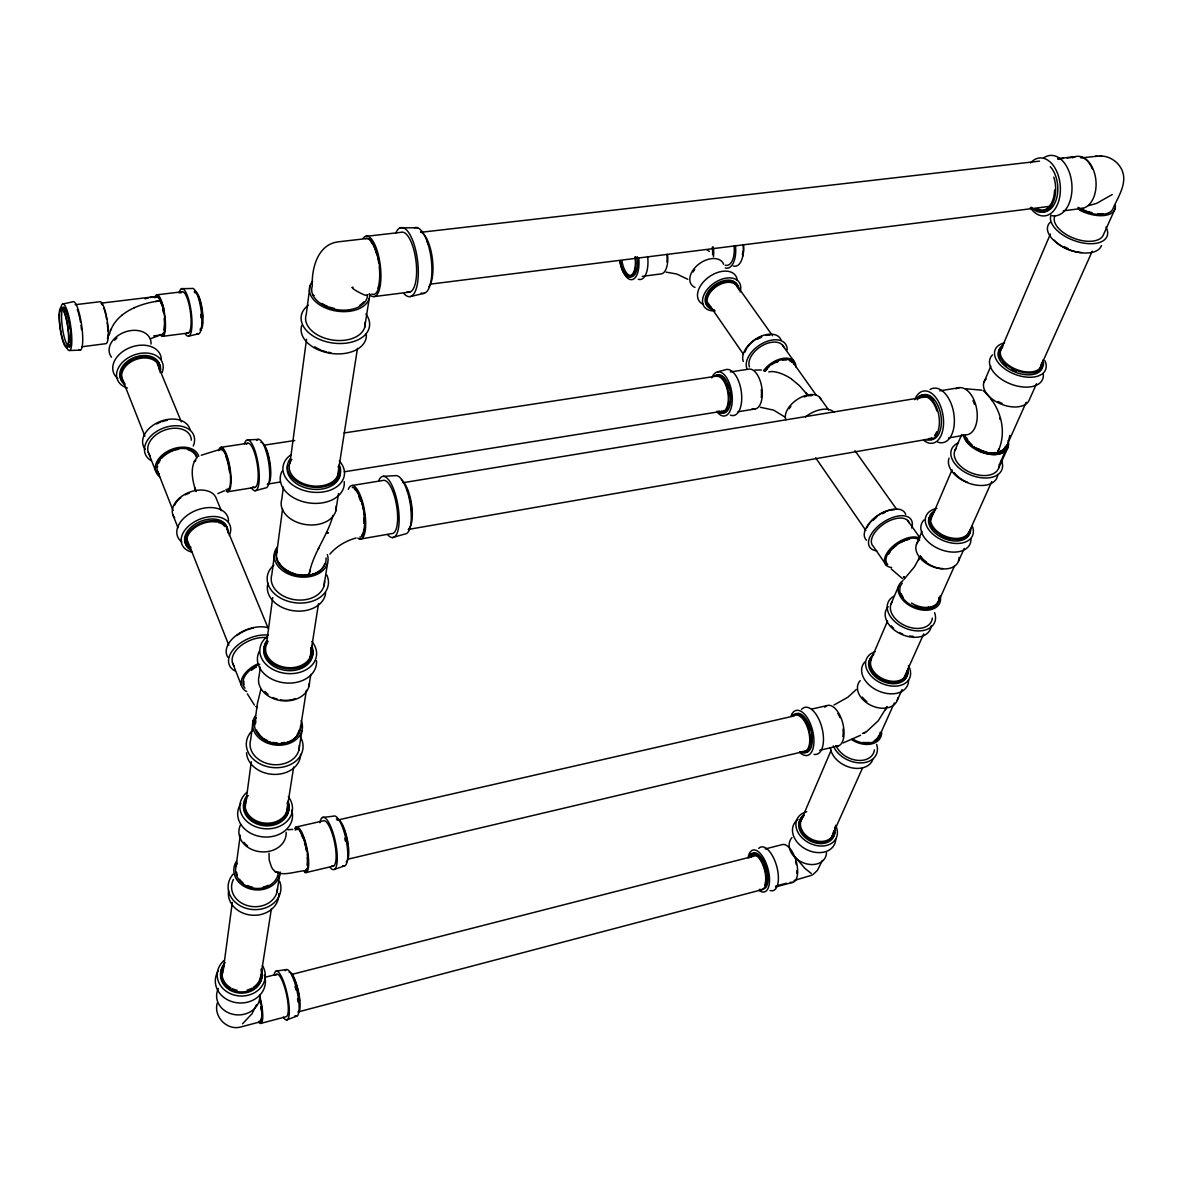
<?xml version="1.0" encoding="UTF-8"?>
<svg xmlns="http://www.w3.org/2000/svg" width="1183" height="1183" viewBox="0 0 1183 1183"><rect width="100%" height="100%" fill="white"/><g stroke="black" fill="none" stroke-linecap="round" stroke-linejoin="round"><path stroke-width="1.5" d="M197.088 457.496C189.191 466.413 192.518 481.363 196.053 491.64L194.589 487.573M242.515 1023.813L252.038 1013.713L256.43 1004.781M983.31 390.701C1000.434 405.547 1008.3 432.135 997.165 453.015A22.048 14.078 18.7 0 1 986.504 453.163M109.25 335.07C114.367 312.401 140.215 303.173 160.77 300.689A19.446 5.575 79.5 0 1 163.875 308.763M217.302 1002.947C213.206 1016.803 227.387 1031.162 241.199 1026.859L260.349 1021.801M274.84 551.751L271.809 574.746A26.765 19.46 7.3 0 0 295.809 599.855A26.765 19.46 7.3 0 0 324.438 580.853M283.402 487.1L281.761 499.418A27.697 19.401 7.8 0 0 306.708 524.705A27.697 19.401 7.8 0 0 336.223 505.969M310.035 285.739L306.205 314.663A30.004 19.061 8.6 0 0 333.502 340.157A30.004 19.061 8.6 0 0 365.103 322.353M253.236 720.373L250.633 739.966A24.739 19.416 6.1 0 0 272.622 764.573A24.739 19.416 6.1 0 0 299.343 745.186M260.29 667.182L259.136 675.892A25.538 19.475 6.6 0 0 280.815 700.587A25.538 19.475 6.6 0 0 309.428 683.138M282.589 508.867L276.822 552.18A25.02 17.982 7.5 0 0 299.299 575.456A25.02 17.982 7.5 0 0 326.035 557.962M255.055 720.772L257.465 703.264L260.822 689.556M289.924 463.396L306.53 339.24M236.112 866.104L240.253 835.168M266.323 645.193L272.711 597.578M222.833 973.032L232.326 902.363M245.221 806.998L251.299 761.763M337.096 479.159L357.473 348.379M309.695 660.099L318.508 603.611M260.112 980.884L271.395 908.751M286.316 813.845L293.65 767.042M300.112 730.355L306.397 690.236M323.979 585.91L327.573 563.049M335.765 511.012L338.53 493.518M364.689 327.321L369.214 298.545M298.855 750.229L301.931 730.739M308.911 686.495L310.833 674.384M276.985 892.1L279.632 875.316M352.135 287.469L353.007 287.321C348.808 287.454 364.527 295.528 365.828 295.336L367.543 294.597M309.976 570.383L309.059 575.189C312.179 553.999 327.499 536.357 332.985 515.477M1008.596 440.786L1009.868 435.314M1112.242 194.515L1096.508 203.432L1088.626 205.635M954.785 450.753L961.675 434.575M984.034 382.094L990.822 366.153M891.036 603.907L898.843 585.615M916.5 544.254L922.001 531.359M1000.478 350.833L1050.386 234.057M800.743 821.327L831.146 750.303M870.363 661.134L887.561 621.016M930.415 520.372L952.078 469.828M1039.132 369.924L1092.264 251.151M831.708 836.751L862.644 767.723M1026.208 402.279L1006.422 446.479A22.033 13.294 22 0 1 984.862 452.202A22.033 13.294 22 0 1 965.003 435.107M968.389 533.651L991.738 481.585M1000.019 463.115L1004.544 453.045M903.516 678.879L923.686 633.925M822.377 860.425L817.409 870.377L812.987 874.562M938.415 601.792L954.681 565.533M998.689 468.069L1008.079 447.13M1036.515 383.78L1029.387 399.677A24.325 14.255 21.6 0 1 998.822 403.107A24.325 14.255 21.6 0 1 986.134 378.959M1114.992 208.992L1103.532 234.53A26.07 13.678 20.5 0 1 1074.401 238.448A26.07 13.678 20.5 0 1 1054.659 216.415M879.56 735.811L894.318 702.953M958.481 561.23L964.249 548.394M897.276 700.292L902.097 689.556M811.346 873.557L804.943 868.426L794.961 856.729M110.196 330.649L110.803 329.318M903.901 579.493L914.533 566.716L920.3 556.143A20.939 14.181 26.6 0 0 942.674 568.579M885.416 709.992L887.102 706.562L878.259 720.743L866.562 731.626M1000.374 417.791L999.605 419.033L1000.463 418.072M864.95 732.41L864.3 733.031L866.133 731.863M791.22 378.841C788.381 376.578 775.959 369.895 768.817 371.92M329.865 554.147C336.667 546.191 346.116 540.735 356.142 537.954M856.241 689.541L847.871 697.231L834.045 704.979M133.871 307.846L134.625 307.521M318.833 547.936L318.345 548.794M1004.766 448.949L997.165 453.015L998.925 448.682M217.835 493.622L224.43 490.768M150.374 338.811L159.261 335.366M811.996 875.154L794.044 880.507M860.559 735.279L843.198 742.924M269.014 853.268L269.192 860.071L271.454 866.976C277.635 879.516 295.484 870.644 306.013 870.777M862.466 733.549L864.714 732.514M201.273 455.233L221.251 448.993M194.323 461.37L195.801 460.793L194.396 461.237M286.789 1019.909L296.652 1016.182M334.197 869.49L344.756 865.793M392.401 537.585L404.749 534.065A29.59 9.834 80.5 0 0 410.368 504.579A29.59 9.834 80.5 0 0 395.906 475.625L383.129 476.335M717.815 371.802L726.525 369.451A23.32 11.268 81.2 0 1 741.578 394.161A23.32 11.268 81.2 0 1 730.31 415.085M255.129 490.738L265.657 487.914A24.532 6.743 81.1 0 0 268.216 459.832A24.532 6.743 81.1 0 0 256.652 440.475M145.036 298.826L148.289 297.968M775.501 886.925L792.728 882.385M260.704 1023.413L286.094 1016.715A21.723 5.087 77.7 0 0 285.828 991.561A21.723 5.087 77.7 0 0 275.728 975.324M297.82 1012.012L763.301 889.335M775.782 886.052L786.488 883.228M765.179 848.965L782.362 844.573A19.608 8.858 74.3 0 1 796.824 863.827A19.608 8.858 74.3 0 1 790.318 882.252M265.022 977.276L276.837 974.26M291.609 974.467L757.771 855.146M410.545 296.534L424.283 293.266M188.762 336.12L198.7 333.783M347.758 859.228L806.141 750.968M819.671 750.333L838.407 745.896M306.175 872.536L333.429 866.089M236.482 875.346L237.325 875.154A20.584 17.065 4.6 0 1 236.57 872.211M811.701 709.075L827.006 705.6M296.016 827.05L323.181 820.869A23.231 6.27 78.2 0 1 334.804 843.686A23.231 6.27 78.2 0 1 331.728 865.971M337.125 820.174L794.34 715.907M62.522 304.09L72.932 301.769A24.532 4.983 81.9 0 1 81.878 326.981A24.532 4.983 81.9 0 1 79.054 349.843M408.224 529.452L930.119 438.819M360.164 539.093L391.81 533.592A26.958 8.799 80.5 0 0 396.763 506.738A26.958 8.799 80.5 0 0 383.736 480.328L352.031 485.503M948.485 437.961L966.215 434.871A23.882 13.915 80 0 0 976.271 406.996A23.882 13.915 80 0 0 955.908 388.823M149.916 297.539L155.89 296.534A19.446 5.575 79.5 0 0 154.662 297.717M403.019 482.708L927.709 396.542M805.83 392.505L808.403 395.906L799.664 385.88L791.856 379.299M939.82 390.848L959.369 387.654M737.955 411.758L754.843 409.037M267.757 484.054L280.519 481.999M344.327 471.78L725.342 410.752M227.713 491.744L254.626 487.426M263.705 445.237L294.744 440.505M344.046 432.978L718.318 375.869M156.955 466.915L157.783 466.782M220.925 447.337L247.883 443.241M730.355 371.95L748.957 369.111A20.185 9.952 81.2 0 1 762.163 390.479A20.185 9.952 81.2 0 1 752.181 408.638M155.624 301.547L160.77 300.689L157.383 296.652M162.115 305.554L160.651 302.301M276.142 971.08L286.434 969.572M153.686 335.913L162.648 334.759M81.671 346.796L106.13 343.632A21.235 4.555 82 0 0 107.254 320.8A21.235 4.555 82 0 0 99.668 301.754L75.165 304.711M162.884 336.312L188.289 333.029M642.28 276.349L661.563 273.85A19.017 8.725 83.3 0 0 667.567 254.463M1063.295 210.825L1082.682 208.356M430.449 284.127L1051.598 206.123M374.597 296.519L409.865 292.053M313.125 295.454L314.205 295.321M156.526 294.863L181.96 291.787M101.738 303.099L156.762 296.415M322.412 817.497L333.458 816.166A25.494 7.009 78.2 0 1 346.368 841.187A25.494 7.009 78.2 0 1 342.863 865.66M1057.602 158.655L1075.273 156.629M420.778 232.312L1039.532 161.139M1057.898 159.025L1063.399 158.389M1067.081 157.975L1074.415 157.132M1080.937 157.945L1097.188 156.2M365.503 236.408L400.86 232.356A30.27 10.543 82.9 0 1 416.165 262.596A30.27 10.543 82.9 0 1 407.085 291.846M809.69 395.773L812.263 395.506M292.733 829.401L287.78 829.741M1099.495 156.082C1108.456 155.505 1117.299 160.977 1121.395 168.888C1128.345 182.271 1118.231 196.437 1113.129 208.312A24.355 12.555 20.3 0 1 1080.123 209.184M1095.281 156.289L1101.698 155.979M247.38 439.928L258.249 439.411M69.693 350.493L80.4 350.168M181.487 288.682L191.764 288.489A22.95 5.856 82.2 0 1 201.287 311.942A22.95 5.856 82.2 0 1 197.117 333.517M400.194 227.861L417.525 227.757M754.887 370.042L761.32 370.028M965.698 388.778L981.786 390.168M122.026 315.314L122.263 315.107M760.447 407.292L773.623 410.131L784.817 416.978M666.059 272.134L676.794 274.027L687.781 279.292M991.295 399.499L992.212 400.889M326.493 532.454L328.342 533.075L326.656 532.069M273.022 697.526L273.096 697.556A23.601 18.898 8.9 0 0 277.399 699.197M706.961 249.835L709.416 251.432M902.57 578.709L891.213 568.979M904.758 577.615L903.546 576.609L904.699 577.688M257.169 707.597L255.927 706.414L256.933 707.345M254.36 704.994L247.365 693.859M918.54 559.914L920.3 556.143A20.954 13.516 23 0 0 926.274 561.999M907.568 520.416L919.975 537.821M782.303 344.874L793.763 360.963M819.568 397.207L828.573 409.88M792.58 361.894L816.3 395.255M854.939 450.649L896.625 509.296M735.279 283.24L772.558 335.721M928.389 606.983L929.498 608.58M815.649 457.806L865.838 530.457M707.952 302.878L743.397 354.205M886.466 565.43L873.365 546.428A21.59 11.46 -33.7 0 1 884.307 523.64A21.59 11.46 -33.7 0 1 909.135 522.975M164.378 326.612L164.955 327.957M221.325 510.672L216.489 499.049A23.216 15.261 -21.6 0 0 187.446 493.045A23.216 15.261 -21.6 0 0 174.626 517.903M226.13 526.819L268.408 628.824M157.383 363.994L181.31 421.799M284.659 743.146L284.364 742.436A22.166 17.257 6.2 0 1 281.539 742.865M186.071 537.082L228.822 645.267M121.169 376.135L144.873 436.187M157.369 470.686L173.058 510.494M232.489 662.776L241.495 685.652M148.23 452.157L155.742 471.233M172.718 514.383L177.997 527.825M712.624 247.232A17.42 8.34 83.4 0 1 712.935 254.759M666.901 254.508A17.582 8.074 83.3 0 1 666.931 262.005M713.305 247.055A18.839 9.02 83.4 0 1 713.482 256.726M742.82 252.038A16.606 8.177 83.5 0 1 742.362 254.596M712.299 247.321A16.71 8 83.4 0 1 712.595 254.537M734.096 246.108A18.751 9.153 83.5 0 1 725.223 265.214M743.22 245.014A20.599 10.115 83.5 0 1 733.371 266.012M735.442 245.532A21.56 10.529 83.5 0 1 725.268 267.979M743.456 244.911A17.775 8.754 83.5 0 1 742.569 256.489M714.31 309.813A18.41 11.712 -35 0 1 706.976 296.578A18.41 11.712 -35 0 1 725.401 281.761A18.41 11.712 -35 0 1 739.005 289.968M711.648 308.083A17.198 10.943 -35 0 1 714.798 287.75A17.198 10.943 -35 0 1 737.423 287.365M710.82 306.87A17.183 10.943 -35 0 1 706.783 302.833M707.138 295.366A17.183 10.943 -35 0 1 710.717 289.628M715.109 285.65A17.183 10.943 -35 0 1 717.652 284.024M718.968 283.343A17.183 10.943 -35 0 1 721.674 282.219M732.602 282.042A17.183 10.943 -35 0 1 735.042 283.743M715.197 310.878A21.309 13.56 -35 0 1 703.486 295.957A21.309 13.56 -35 0 1 727.161 277.99A21.309 13.56 -35 0 1 740.07 292.009M703.456 304.475A22.211 14.196 -35 0 1 708.972 276.94A22.211 14.196 -35 0 1 737.275 280.223M710.051 307.743A18.396 11.712 -35 0 1 715.331 284.541A18.396 11.712 -35 0 1 738.148 288.77M694.968 287.425A19.179 12.392 -35.1 0 1 698.295 264.534A19.179 12.392 -35.1 0 1 723.626 264.267M693.12 271.942A17.73 11.46 -35.1 0 1 694.687 269.561M634.99 257.007A16.991 7.556 83.2 0 1 630.11 275.757A16.991 7.556 83.2 0 1 620.262 260.955M636.277 269.295A16.976 7.571 83.2 0 1 628.779 275.003A16.976 7.571 83.2 0 1 621.947 260.748M637.223 256.652A18.174 8.104 83.2 0 1 629.8 276.63M635.508 256.859A18.189 8.089 83.2 0 1 630.302 276.926A18.189 8.089 83.2 0 1 619.744 261.103M638.731 258.145A21.043 9.39 83.2 0 1 632.033 279.632A21.043 9.39 83.2 0 1 620.217 261.221M647.633 256.548A21.959 9.878 83.2 0 1 638.347 279.277M162.87 309.591A17.331 4.14 82.1 0 1 163.446 312.504M164.245 318.508A17.331 4.14 82.1 0 1 163.964 329.658M101.043 303.484A19.638 4.214 82 0 1 102.3 304.963M103.616 307.669A19.638 4.214 82 0 1 104.474 310.064M104.888 311.41A19.638 4.214 82 0 1 105.657 314.367M106.012 315.95A19.638 4.214 82 0 1 106.647 319.247M107.18 322.648A19.638 4.214 82 0 1 107.89 330.944M107.86 335.247A19.638 4.214 82 0 1 107.505 338.678M155.712 297.569A19.431 4.643 82.1 0 1 164.186 313.791A19.431 4.643 82.1 0 1 161.391 334.523M67.978 345.761A18.972 3.756 81.9 0 1 62.241 326.464A18.972 3.756 81.9 0 1 63.217 308.586M64.237 308.748A18.972 3.756 81.9 0 1 66.573 312.815M66.973 313.924A18.972 3.756 81.9 0 1 67.756 316.438M68.126 317.828A18.972 3.756 81.9 0 1 70.152 328.948M70.669 335.292A18.972 3.756 81.9 0 1 70.403 342.745M69.827 344.992A18.972 3.756 81.9 0 1 68.998 346.013M77.279 309.665A21.338 4.333 81.9 0 1 78.182 312.282M78.61 313.746A21.338 4.333 81.9 0 1 79.438 316.955M79.823 318.671A21.338 4.333 81.9 0 1 80.503 322.264M81.006 325.488A21.338 4.333 81.9 0 1 81.509 329.658M62.137 308.438A20.303 4.022 81.9 0 1 69.516 322.929A20.303 4.022 81.9 0 1 69.206 347.329M60.57 310.952A23.512 4.658 81.9 0 1 66.559 308.97A23.512 4.658 81.9 0 1 71.823 339.551A23.512 4.658 81.9 0 1 67.002 348.29M124.511 384.475A20.776 14.728 -20.3 0 1 136.222 358.345A20.776 14.728 -20.3 0 1 160.089 372.527M123.801 381.917A19.416 13.752 -20.3 0 1 136.518 359.292A19.416 13.752 -20.3 0 1 159.276 370.013M121.124 373.68A19.401 13.752 -20.3 0 1 121.553 371.151M124.082 366.139A19.401 13.752 -20.3 0 1 126.093 363.817M127.261 362.737A19.401 13.752 -20.3 0 1 129.893 360.785M142.552 356.556A19.401 13.752 -20.3 0 1 145.76 356.571M127.394 388.024A24.044 17.05 -20.3 0 1 119.232 366.419A24.044 17.05 -20.3 0 1 148.954 353.259A24.044 17.05 -20.3 0 1 162.027 372.689M117.827 378.516A25.05 17.834 -20.2 0 1 128.829 348.083A25.05 17.834 -20.2 0 1 161.332 359.292M125.087 383.884A20.762 14.728 -20.3 0 1 133.117 357.917A20.762 14.728 -20.3 0 1 160.016 368.431M111.483 357.207A21.619 15.527 -20.1 0 1 125.546 331.817A21.619 15.527 -20.1 0 1 151.01 344.061M114.647 340.246A19.993 14.359 -20.1 0 1 116.954 337.954M155.402 296.12A20.998 5.028 82.1 0 1 164.91 316.349A20.998 5.028 82.1 0 1 160.06 334.405M194.441 292.63A18.514 4.732 82.2 0 1 197.088 294.138M198.478 296.667A18.514 4.732 82.2 0 1 201.554 307.55M201.82 309.147A18.514 4.732 82.2 0 1 202.574 317.088M202.456 322.648A18.514 4.732 82.2 0 1 201.953 325.902M201.125 328.12A18.514 4.732 82.2 0 1 200.045 329.155M180.792 293.029A20.895 5.235 82.1 0 1 190.182 310.434A20.895 5.235 82.1 0 1 186.884 332.778M156.881 297.199A18.647 4.466 82.1 0 1 159.38 298.737M160.725 301.295A18.647 4.466 82.1 0 1 161.583 303.558M161.997 304.83A18.647 4.466 82.1 0 1 162.766 307.639M163.106 309.133A18.647 4.466 82.1 0 1 163.727 312.268M164.585 318.73A18.647 4.466 82.1 0 1 164.836 323.358M164.851 324.793A18.647 4.466 82.1 0 1 164.289 330.722M163.535 332.941A18.647 4.466 82.1 0 1 162.529 333.976M200.726 314.441A19.815 5.057 82.2 0 1 200.918 317.783M194.249 291.343A19.815 5.072 82.2 0 1 202.13 309.014A19.815 5.072 82.2 0 1 200.238 330.441M179.136 293.088A24.044 6.019 82.1 0 1 187.239 295.366A24.044 6.019 82.1 0 1 191.927 325.976A24.044 6.019 82.1 0 1 185.391 333.946M764.588 370.974A18.588 11.179 -34.5 0 1 781.253 359.795A18.588 11.179 -34.5 0 1 794.118 364.379M789.165 408.726A18.898 11.061 -34.3 0 1 790.924 406.301M763.493 370.767A20.081 12.081 -34.5 0 1 783.767 358.301A20.081 12.081 -34.5 0 1 795.893 366.981M757.475 339.196A17.627 10.795 -34.7 0 1 761.586 337.332M749.445 366.907A19.934 12.141 -34.6 0 1 762.384 345.554A19.934 12.141 -34.6 0 1 783.989 347.58M743.308 361.451A21.871 13.368 -34.7 0 1 757.445 337.968A21.871 13.368 -34.7 0 1 781.179 340.246M746.857 368.357A22.935 13.959 -34.6 0 1 764.351 342.449A22.935 13.959 -34.6 0 1 787.139 349.976M765.135 371.063A17.834 10.721 -34.5 0 1 769.142 366.641M771.582 364.719A17.834 10.721 -34.5 0 1 774.214 363.048M775.59 362.338A17.834 10.721 -34.5 0 1 778.37 361.155M782.495 360.09A17.834 10.721 -34.5 0 1 786.311 359.957M789.549 360.726A17.834 10.721 -34.5 0 1 791.989 362.368M745.083 351.987A18.869 11.549 -34.7 0 1 746.813 348.246M747.612 347.003A18.869 11.549 -34.7 0 1 761.601 336.46M765.992 335.366A18.869 11.549 -34.7 0 1 770.044 335.233M714.207 376.061A19.312 9.242 81.2 0 1 728.846 395.551A19.312 9.242 81.2 0 1 717.164 411.196M716.661 376.342A18.041 8.636 81.2 0 1 728.21 395.477A18.041 8.636 81.2 0 1 719.634 411.654M725.844 410.9A18.026 8.636 81.2 0 1 721.393 411.359M720.758 376.371A18.026 8.636 81.2 0 1 725.297 380.482M727.234 384.017A18.026 8.636 81.2 0 1 728.743 388.246M729.719 392.86A18.026 8.636 81.2 0 1 730.059 395.994M729.881 401.983A18.026 8.636 81.2 0 1 729.393 404.645M711.796 377.895A22.344 10.706 81.2 0 1 726.643 377.747A22.344 10.706 81.2 0 1 731.138 408.165A22.344 10.706 81.2 0 1 716.765 411.551M715.981 375.795A19.298 9.242 81.2 0 1 730.621 395.27A19.298 9.242 81.2 0 1 718.939 410.915M761.32 389.577A18.677 9.198 81.2 0 1 761.246 397.414M785.823 419.684A20.422 11.963 -34.3 0 1 799.338 398.198A20.422 11.963 -34.3 0 1 821.209 399.869M805.46 416.889A23.675 13.693 -34.2 0 1 834.015 412.202M159.128 473.969A21.072 14.196 -21.2 0 1 170.633 451.078A21.072 14.196 -21.2 0 1 197.162 456.919M174.685 505.111A21.486 14.418 -16.9 0 1 180.733 497.732M185.332 494.849A21.486 14.418 -16.9 0 1 189.206 493.207M159.675 476.749A22.788 15.349 -21.2 0 1 168.297 450.9A22.788 15.349 -21.2 0 1 198.774 456.372M150.137 455.721A22.595 15.379 -21 0 1 164.23 430.272A22.595 15.379 -21 0 1 191.35 440.18M158.729 462.952A20.215 13.619 -21.2 0 1 160.089 460.409M161.953 457.969A20.215 13.619 -21.2 0 1 173.413 450.605M175.099 450.087A20.215 13.619 -21.2 0 1 178.515 449.348M188.112 449.821A20.215 13.619 -21.2 0 1 196.363 457.2M150.936 460.571A25.982 17.686 -21 0 1 149.812 437.148A25.982 17.686 -21 0 1 181.472 426.25A25.982 17.686 -21 0 1 193.258 445.991M145.228 449.274A24.769 16.932 -21 0 1 158.655 422.124A24.769 16.932 -21 0 1 189.96 429.311M156.659 423.958A21.383 14.625 -21 0 1 160.474 422.154M161.79 421.666A21.383 14.625 -21 0 1 167.202 420.364M260.896 442.398A21.176 5.841 81.1 0 1 269.961 462.745A21.176 5.841 81.1 0 1 267.284 484.261M265.835 449.037A19.786 5.457 81.1 0 1 268.615 457.703M269.576 462.79A19.786 5.457 81.1 0 1 270.02 466.235M221.295 449.836A19.934 5.146 81.1 0 1 229.946 472.52M228.57 488.49A19.934 5.146 81.1 0 1 227.328 489.244M244.467 443.802A25.701 6.95 81.1 0 1 254.123 448.416A25.701 6.95 81.1 0 1 259.121 481.2A25.701 6.95 81.1 0 1 251.151 487.544M246.448 444.202A22.344 6.033 81.1 0 1 257.332 464.742A22.344 6.033 81.1 0 1 252.955 486.76M218.515 450.679A22.462 5.797 81.1 0 1 229.665 466.102A22.462 5.797 81.1 0 1 226.101 491.063M219.905 449.88A20.776 5.368 81.1 0 1 229.724 469.03A20.776 5.368 81.1 0 1 225.968 489.466M225.716 456.194A18.529 4.791 81.1 0 1 229.546 472.298M190.507 548.276A20.88 13.486 -21.8 0 1 191.661 530.368A20.88 13.486 -21.8 0 1 216.489 522.028M217.968 522.354A20.88 13.486 -21.8 0 1 220.674 523.33M221.872 523.965A20.88 13.486 -21.8 0 1 224.711 526.42M190.951 547.359A20.865 13.486 -21.8 0 1 186.367 541.829M186.781 545.644A22.329 14.433 -21.8 0 1 200.992 521.215A22.329 14.433 -21.8 0 1 227.387 529.984M192.208 552.254A25.863 16.71 -21.8 0 1 184.237 531.063A25.863 16.71 -21.8 0 1 216.105 516.631A25.863 16.71 -21.8 0 1 229.325 535.455M181.886 541.962A26.943 17.494 -21.7 0 1 194.456 511.086A26.943 17.494 -21.7 0 1 228.496 520.89M190.537 549.873A22.344 14.433 -21.8 0 1 199.853 523.611A22.344 14.433 -21.8 0 1 227.994 532.912M251.565 670.081A21.826 12.909 -22.8 0 1 256.179 666.99M888.537 554.339A19.046 9.952 -33.6 0 1 889.956 551.988M892.869 548.513A19.046 9.952 -33.6 0 1 896.551 545.289M900.736 542.539A19.046 9.952 -33.6 0 1 905.143 540.468M906.607 539.951A19.046 9.952 -33.6 0 1 909.476 539.211M804.011 396.97A17.878 10.47 -34.3 0 1 806.776 396.142M300.556 725.682A23.113 17.982 6.2 0 1 273.628 743.294A23.113 17.982 6.2 0 1 256.282 717.83M299.284 731.035A21.871 17.02 6.3 0 1 279.942 743.708A21.871 17.02 6.3 0 1 257.761 732.262M295.395 698.562A23.601 18.898 8.9 0 1 292.585 699.478M291.136 699.818A23.601 18.898 8.9 0 1 280.415 699.907M268.023 694.391A23.601 18.898 8.9 0 1 264.948 691.419M301.221 720.669A24.976 19.431 6.2 0 1 275.447 745.053A24.976 19.431 6.2 0 1 255.484 715.715M299.195 730.162A22.166 17.257 6.2 0 1 297.288 734.347M277.206 742.968A22.166 17.257 6.2 0 1 272.859 742.392M267.373 740.617A22.166 17.257 6.2 0 1 264.09 738.843M262.611 737.808A22.166 17.257 6.2 0 1 256.43 729.941M255.454 723.937A22.166 17.257 6.2 0 1 255.972 720.965M300.615 754.266A27.105 21.353 6 0 1 273.953 774.407A27.105 21.353 6 0 1 246.537 752.728M300.275 736.669A28.451 22.329 6.1 0 1 290.574 764.499A28.451 22.329 6.1 0 1 253.739 759.575A28.451 22.329 6.1 0 1 252.659 730.31M236.911 635.596A23.379 14.137 -22.6 0 1 246.005 630.258M247.439 629.711A23.379 14.137 -22.6 0 1 253.295 628.099M227.816 657.186A27.091 16.355 -22.6 0 1 236.245 635.419A27.091 16.355 -22.6 0 1 266.929 627.419M235.018 670.938A28.436 17.065 -22.7 0 1 234.5 648.166A28.436 17.065 -22.7 0 1 268.304 635.079M234.367 666.192A24.725 14.847 -22.7 0 1 239.735 646.628A24.725 14.847 -22.7 0 1 267.55 637.696M246.729 691.582A24.961 14.758 -22.8 0 1 257.82 663.84M244.142 684.676A22.152 13.102 -22.8 0 1 243.875 681.142M251.358 669.785A22.152 13.102 -22.8 0 1 256.031 666.65M244.999 688.136A23.083 13.649 -22.8 0 1 259.757 664.225M310.789 647.5A23.009 17.287 6.9 0 1 285.665 667.419A23.009 17.287 6.9 0 1 268.142 641.29M311.144 653.726A22.98 17.287 6.9 0 1 308.733 660.883M312.09 649.009A24.606 18.514 6.9 0 1 286.271 670.48A24.606 18.514 6.9 0 1 265.584 643.774M311.942 641.541A28.496 21.427 6.9 0 1 305.717 669.962A28.496 21.427 6.9 0 1 267.358 665.645A28.496 21.427 6.9 0 1 267.299 636.498M316.497 660.72A29.664 22.403 6.8 0 1 282.693 682.606A29.664 22.403 6.8 0 1 259.225 651.434M311.78 645.741A24.621 18.514 6.9 0 1 286.523 668.779A24.621 18.514 6.9 0 1 266.707 640.668M1005.121 447.351A19.076 11.519 22.1 0 1 983.31 451.241M981.772 450.59A19.076 11.519 22.1 0 1 978.829 449.052M1007.236 444.675A20.865 12.599 22.1 0 1 995.716 454.479A20.865 12.599 22.1 0 1 973.772 446.819M324.763 563.522A23.675 17.035 7.5 0 1 306.057 575.796A23.675 17.035 7.5 0 1 281.85 566.761M939.154 597.252A19.46 12.85 23.5 0 1 930.149 607.056A19.46 12.85 23.5 0 1 911.501 603.034M278.404 871.886A21.457 17.775 4.6 0 1 252.29 887.915A21.457 17.775 4.6 0 1 237.28 863.191M247.617 845.963A21.945 18.129 -1.5 0 1 243.949 842.326M280.134 872.004A23.187 19.224 4.6 0 1 250.929 889.113A23.187 19.224 4.6 0 1 236.541 861.106M277.487 888.788A22.98 19.179 4.3 0 1 249.48 906.119A22.98 19.179 4.3 0 1 233.421 879.472M268.083 885.313A20.584 17.065 4.6 0 1 263.188 887.087M252.482 887.206A20.584 17.065 4.6 0 1 247.41 885.52M243.003 882.829A20.584 17.065 4.6 0 1 239.558 879.28M278.7 893.727A25.198 21.087 4.2 0 1 252.349 915.228A25.198 21.087 4.2 0 1 228.644 890.607M279.676 881.409A26.44 22.063 4.3 0 1 250.397 909.269A26.44 22.063 4.3 0 1 233.081 874.178M336.371 819.05A22.004 6.063 78.2 0 1 346.944 837.815A22.004 6.063 78.2 0 1 346.146 861.889M341.754 824.462A20.555 5.664 78.2 0 1 342.952 826.858M343.543 828.204A20.555 5.664 78.2 0 1 348.142 848.359M296.578 829.594A20.717 5.353 78.4 0 1 298.012 829.623M299.654 831.013A20.717 5.353 78.4 0 1 303.129 837.505M303.691 838.969A20.717 5.353 78.4 0 1 305.672 845.579M306.086 847.339A20.717 5.353 78.4 0 1 306.796 850.917M307.343 854.437A20.717 5.353 78.4 0 1 307.506 866.133M306.752 868.706A20.717 5.353 78.4 0 1 305.598 869.978M319.913 822.658A26.706 7.216 78.2 0 1 329.702 824.3A26.706 7.216 78.2 0 1 337.288 857.867A26.706 7.216 78.2 0 1 330.042 867.435M344.756 838.274A22.019 6.048 78.2 0 1 345.362 841.113M294.759 828.573A23.349 6.019 78.4 0 1 306.737 847.087A23.349 6.019 78.4 0 1 304.549 872.403M295.232 830.155A21.605 5.575 78.4 0 1 306.308 847.294A21.605 5.575 78.4 0 1 304.282 870.703M301.384 834.843A19.268 4.969 78.4 0 1 302.981 838.363M304.475 842.695A19.268 4.969 78.4 0 1 305.347 845.875M305.732 847.501A19.268 4.969 78.4 0 1 306.397 850.828M307.225 857.261A19.268 4.969 78.4 0 1 307.048 864.965M286.138 832.285A23.675 19.298 5.1 0 1 258.397 851.479A23.675 19.298 5.1 0 1 240.77 824.359M287.129 802.828A21.294 17.168 5.4 0 1 264.534 823.072A21.294 17.168 5.4 0 1 246.803 798.643M286.966 811.715A21.279 17.168 5.4 0 1 285.103 815.9M245.872 811.849A21.279 17.168 5.4 0 1 245.472 802.917M288.341 804.07A22.788 18.381 5.4 0 1 266.175 825.867A22.788 18.381 5.4 0 1 244.009 802.606M244.541 801.083A22.788 18.381 5.4 0 1 248.238 795.567M288.046 801.068A22.802 18.381 5.4 0 1 264.401 824.285A22.802 18.381 5.4 0 1 246.271 796.721M288.282 796.662A26.381 21.279 5.4 0 1 282.234 824.935A26.381 21.279 5.4 0 1 246.685 821.224A26.381 21.279 5.4 0 1 246.892 792.359M291.698 810.133A27.475 22.24 5.3 0 1 261.813 836.765A27.475 22.24 5.3 0 1 240.888 803.523M319.765 571.226A25.006 17.494 12.3 0 1 290.057 572.173A25.006 17.494 12.3 0 1 276.999 551.204M338.146 466.413A24.991 17.183 8 0 1 311.188 485.755A24.991 17.183 8 0 1 291.876 459.344M337.599 477.326A24.961 17.183 8 0 1 336.046 480.032M340.246 471.485A26.721 18.396 8 0 1 311.839 489.141A26.721 18.396 8 0 1 287.72 465.067M339.196 464.682A26.751 18.396 8 0 1 312.12 487.13A26.751 18.396 8 0 1 290.308 458.679M339.27 460.823A30.95 21.294 8 0 1 332.896 489.023A30.95 21.294 8 0 1 291.269 483.921A30.95 21.294 8 0 1 290.855 454.878M344.223 481.599A32.207 22.285 7.9 0 1 307.876 502.76A32.207 22.285 7.9 0 1 282.086 471.174M401.377 479.928A25.538 8.518 80.5 0 1 411.521 504.195A25.538 8.518 80.5 0 1 408.756 528.801M406.715 488.978A23.852 7.956 80.5 0 1 408.046 492.35M408.934 495.115A23.852 7.956 80.5 0 1 409.732 498.058M410.072 499.566A23.852 7.956 80.5 0 1 410.693 502.657M411.152 505.762A23.852 7.956 80.5 0 1 411.64 516.128M378.708 480.742A31.009 10.129 80.5 0 1 397.917 505.378A31.009 10.129 80.5 0 1 387.654 534.657M354.575 489.23A24.074 7.527 80.5 0 1 362.575 505.954M362.915 507.477A24.074 7.527 80.5 0 1 363.521 510.598M363.772 512.165A24.074 7.527 80.5 0 1 361.569 535.293M348.349 489.304A27.135 8.473 80.5 0 1 364.157 508.66A27.135 8.473 80.5 0 1 357.798 538.132M352.342 487.514A25.094 7.837 80.5 0 1 364.098 512.15A25.094 7.837 80.5 0 1 359.854 537.082M358.745 496.476A22.388 6.994 80.5 0 1 360.578 501.045M363.861 517.962A22.388 6.994 80.5 0 1 363.95 523.344M327.321 554.605A27.046 19.446 7.5 0 1 297.968 576.772A27.046 19.446 7.5 0 1 277.221 547.123M308.733 574.465A24 17.257 7.5 0 1 304.12 574.923M302.567 574.938A24 17.257 7.5 0 1 297.835 574.494M294.759 573.844A24 17.257 7.5 0 1 290.353 572.321M288.977 571.685A24 17.257 7.5 0 1 279.129 562.871M325.665 592.713A29.309 21.398 7.3 0 1 292.378 610.591A29.309 21.398 7.3 0 1 268.009 583.249M326.863 575.115A30.773 22.373 7.3 0 1 292.497 602.354A30.773 22.373 7.3 0 1 273.894 565.075M1002.06 403.329A22.492 13.19 21.6 0 1 998.023 401.481M983.679 452.542A22.048 14.078 18.7 0 1 980.914 451.699M967.62 442.575A22.048 14.078 18.7 0 1 965.964 439.972M965.358 438.656A22.048 14.078 18.7 0 1 964.633 436.039M1042.016 362.279A21.886 12.569 21.4 0 1 1016.818 369.643A21.886 12.569 21.4 0 1 1002.607 347.151M1015.975 371.447A21.871 12.569 21.4 0 1 1012.042 369.658M1006.304 365.887A21.871 12.569 21.4 0 1 1002.77 362.368M1041.203 364.083A21.871 12.569 21.4 0 1 1039.029 370.235M1042.253 367.972A23.423 13.457 21.4 0 1 1011.11 370.19A23.423 13.457 21.4 0 1 1002.607 346.678M1042.903 360.016A23.438 13.442 21.4 0 1 1016.522 370.486A23.438 13.442 21.4 0 1 1003.391 344.859M1044.9 360.667A27.12 15.571 21.4 0 1 1031.251 377.244A27.12 15.571 21.4 0 1 998.245 362.663A27.12 15.571 21.4 0 1 1004.559 342.848M1043.317 374.434A28.244 16.311 21.5 0 1 1010.785 384.076A28.244 16.311 21.5 0 1 992.537 354.885M916.648 398.538A22.876 12.954 80.1 0 1 938.444 413.459A22.876 12.954 80.1 0 1 925.742 439.558M917.254 399.78A21.368 12.096 80.1 0 1 936.892 410.989M936.699 431.81A21.368 12.096 80.1 0 1 934.659 435.359M932.027 437.68A21.368 12.096 80.1 0 1 928.98 438.612M914.725 399.677A26.47 15.009 80.1 0 1 934.792 396.246A26.47 15.009 80.1 0 1 942.54 431.204A26.47 15.009 80.1 0 1 923.746 440.313M930.045 389.518A27.608 15.778 80.1 0 1 953.897 414.109A27.608 15.778 80.1 0 1 937.69 442.087M921.838 397.059A21.353 12.111 80.1 0 1 924.855 396.039M931.332 398.272A21.353 12.111 80.1 0 1 933.387 400.224M921.409 395.654A22.861 12.969 80.1 0 1 940.47 413.118A22.861 12.969 80.1 0 1 931.213 439.751M973.003 400.519A22.093 12.865 80 0 1 974.496 404.482M1008.049 440.594A23.823 14.373 22 0 1 989.727 454.316A23.823 14.373 22 0 1 963.302 434.841M999.191 464.254A23.601 14.433 22.2 0 1 972.633 473.407A23.601 14.433 22.2 0 1 956.027 448.549M1000.759 451.152A21.146 12.762 22 0 1 998.156 452.098M995.184 452.631A21.146 12.762 22 0 1 991.901 452.734M986.666 452.069A21.146 12.762 22 0 1 981.387 450.457M979.687 449.732A21.146 12.762 22 0 1 976.419 448.032M972.115 444.941A21.146 12.762 22 0 1 968.744 441.422M967.886 440.194A21.146 12.762 22 0 1 966.57 437.71M1005.58 446.154A21.146 12.762 22 0 1 1003.79 449.008M967.517 482.28A22.314 13.723 22.3 0 1 954.208 472.623M997.742 474.457A25.863 15.897 22.3 0 1 969.646 483.492A25.863 15.897 22.3 0 1 949.077 458.191M1001.395 460.246A27.135 16.592 22.2 0 1 988.574 477.858A27.135 16.592 22.2 0 1 956.012 465.037A27.135 16.592 22.2 0 1 957.86 443.093M880.182 732.233A19.283 13.664 25 0 1 870.925 742.747A19.283 13.664 25 0 1 852.44 738.784M866.873 701.563A19.623 13.664 24.6 0 1 862.259 697.024M881.675 732.558A20.836 14.773 25 0 1 871.664 743.915A20.836 14.773 25 0 1 851.671 739.626M874.4 749.889A20.673 14.773 25.3 0 1 857.157 760.314A20.673 14.773 25.3 0 1 836.1 745.66M878.836 735.501A18.499 13.117 25 0 1 874.252 740.721M869.194 742.406A18.499 13.117 25 0 1 863.22 742.392M872.847 759.56A22.669 16.251 25.3 0 1 849.867 767.338A22.669 16.251 25.3 0 1 830.377 747.552M876.662 744.418A23.778 16.991 25.3 0 1 861.387 762.887A23.778 16.991 25.3 0 1 833.29 745.867M792.373 715.611A20.052 9.553 75.7 0 1 809.601 732.588A20.052 9.553 75.7 0 1 800.033 751.634M794.858 715.331A18.736 8.932 75.7 0 1 808.95 732.632A18.736 8.932 75.7 0 1 802.562 751.53M801.512 715.73A18.721 8.932 75.7 0 1 805.697 719.989M806.466 721.157A18.721 8.932 75.7 0 1 810.163 729.807M811.183 734.613A18.721 8.932 75.7 0 1 811.553 739.301M811.523 740.78A18.721 8.932 75.7 0 1 811.242 743.545M791.116 715.597A23.202 11.076 75.7 0 1 806.407 716.499A23.202 11.076 75.7 0 1 813.475 746.621A23.202 11.076 75.7 0 1 799.738 752.373M801.468 709.489A24.222 11.653 75.7 0 1 821.697 726.865A24.222 11.653 75.7 0 1 814.037 754.37M796.292 713.66A20.037 9.568 75.7 0 1 811.39 732.173A20.037 9.568 75.7 0 1 804.529 752.388M824.714 707.242A20.954 10.292 75.5 0 1 842.503 722.221A20.954 10.292 75.5 0 1 835.686 746.074M837.86 713.497A19.386 9.508 75.5 0 1 840.048 717.682M843.021 729.053A19.386 9.508 75.5 0 1 842.843 736.669M897.853 697.748A21.22 14.773 24.6 0 1 871.59 705.645A21.22 14.773 24.6 0 1 860.204 680.624M906.888 670.865A19.061 13.087 24.3 0 1 886.392 680.166A19.061 13.087 24.3 0 1 871.132 659.656M905.705 675.67A19.046 13.102 24.3 0 1 901.062 680.861M879.013 678.347A19.046 13.102 24.3 0 1 876.396 676.395M870.511 668.129A19.046 13.102 24.3 0 1 869.978 665.645M907.553 672.506A20.392 14.019 24.3 0 1 883.124 681.571A20.392 14.019 24.3 0 1 871.25 657.408M907.834 668.513A20.407 14.019 24.3 0 1 883.745 680.195A20.407 14.019 24.3 0 1 873.793 654.362M908.396 665.526A23.616 16.237 24.3 0 1 898.932 685.741A23.616 16.237 24.3 0 1 868.943 673.29A23.616 16.237 24.3 0 1 875.183 651.729M908.574 680.21A24.606 16.976 24.4 0 1 879.087 691.227A24.606 16.976 24.4 0 1 864.803 661.977M1091.761 212.644A23.039 11.874 20.3 0 1 1087.414 211.446M1085.979 210.944A23.039 11.874 20.3 0 1 1081.809 209.154M1080.109 156.733A22.95 14.773 85.6 0 1 1092.279 168.918M365.695 238.655A26.662 8.873 82.8 0 1 376.564 253.517M1072.463 157.753A26.203 16.858 85.6 0 1 1095.828 179.653A26.203 16.858 85.6 0 1 1078.29 208.415M1054.6 189.931A23.468 14.699 85.3 0 1 1035.406 208.933M1043.894 210.337A23.453 14.714 85.3 0 1 1037.535 208.666M1048.789 208.504A23.453 14.714 85.3 0 1 1045.166 210.145M1050.282 166.685A25.109 15.749 85.3 0 1 1057.129 196.156A25.109 15.749 85.3 0 1 1041.291 211.816M1053.802 177.139A25.124 15.734 85.3 0 1 1050.622 206.862A25.124 15.734 85.3 0 1 1031.384 207.247M1030.6 162.929A29.072 18.233 85.3 0 1 1055.576 169.065A29.072 18.233 85.3 0 1 1055.31 208.563A29.072 18.233 85.3 0 1 1030.304 207.661M1043.524 158.049A30.329 19.165 85.4 0 1 1071.517 181.132A30.329 19.165 85.4 0 1 1051.805 215.661M1081.513 252.571A24.636 13.043 20.6 0 1 1054.201 240.149M1068.16 248.534A23.024 12.185 20.6 0 1 1064.094 246.582M1102.94 213.694A23.379 12.052 20.3 0 1 1097.706 213.842M1091.968 213.014A23.379 12.052 20.3 0 1 1086.112 211.299M1084.678 210.751A23.379 12.052 20.3 0 1 1077.979 207.306M1101.462 245.502A28.555 15.098 20.6 0 1 1066.06 248.474A28.555 15.098 20.6 0 1 1050.238 222.315M1105.987 227.062A29.974 15.734 20.5 0 1 1081.158 242.604A29.974 15.734 20.5 0 1 1051.007 215.055M1115.288 205.354A26.337 13.575 20.3 0 1 1104.508 215.469A26.337 13.575 20.3 0 1 1079.295 209.938M369.614 293.606A30.359 18.972 8.7 0 1 333.783 310.552A30.359 18.972 8.7 0 1 312.608 281.273M330.929 352.741A28.348 18.144 8.6 0 1 327.987 352.209M326.183 351.78A28.348 18.144 8.6 0 1 322.634 350.686M320.948 350.035A28.348 18.144 8.6 0 1 314.796 346.811M366.257 333.798A32.843 20.998 8.6 0 1 331.639 353.48A32.843 20.998 8.6 0 1 301.783 325.414M365.917 313.998A34.499 21.915 8.6 0 1 355.151 341.029A34.499 21.915 8.6 0 1 310.552 334.242A34.499 21.915 8.6 0 1 308.364 305.229M363.728 301.842A26.943 16.843 8.7 0 1 359.913 305.214M334.464 308.467A26.943 16.843 8.7 0 1 329.377 307.033M327.78 306.427A26.943 16.843 8.7 0 1 321.924 303.395M367.469 295.04A28.081 17.553 8.7 0 1 336.637 309.621A28.081 17.553 8.7 0 1 312.253 286.212C311.543 268.408 317.606 243.875 338.9 241.761L365.843 238.655A28.185 9.39 82.8 0 1 379.669 266.885A28.185 9.39 82.8 0 1 371.773 294.064M420.571 231.927A28.658 10.189 82.9 0 1 432.106 256.815A28.658 10.189 82.9 0 1 428.823 286.715M426.664 240.652A26.765 9.523 82.9 0 1 428.172 244.127M370.9 241.687A27.046 9.006 82.8 0 1 372.556 243.89M373.355 245.265A27.046 9.006 82.8 0 1 377.466 256.489M377.85 258.16A27.046 9.006 82.8 0 1 378.811 263.38M379.27 266.929A27.046 9.006 82.8 0 1 379.107 283.314M378.767 285.073A27.046 9.006 82.8 0 1 377.924 288.164M414.42 227.757A33.198 11.771 82.9 0 1 431.425 260.911A33.198 11.771 82.9 0 1 421.178 293.014M395.787 232.977A34.81 12.126 82.9 0 1 417.451 259.624A34.81 12.126 82.9 0 1 404.024 293.695M363.151 238.419A30.477 10.144 82.8 0 1 380.453 266.9A30.477 10.144 82.8 0 1 369.111 294.035M261.443 1007.103A19.105 4.274 77.9 0 1 259.151 1021.461M260.999 1006.763A17.479 3.904 77.9 0 1 261.502 1011.007M261.458 1017.602A17.479 3.904 77.9 0 1 260.896 1019.495M259.816 995.48A21.619 18.839 2 0 1 234.264 1014.57A21.619 18.839 2 0 1 218.397 988.396M260.837 974.925A19.431 16.784 2.6 0 1 253.206 987.45M251.816 988.263A19.431 16.784 2.6 0 1 247.188 990.067M237.073 990.275A19.431 16.784 2.6 0 1 232.297 988.663M230.833 987.909A19.431 16.784 2.6 0 1 224.341 965.786M262.02 974.659A20.776 17.967 2.6 0 1 236.585 992.641A20.776 17.967 2.6 0 1 222.981 966.437M261.088 970.03A20.776 17.967 2.6 0 1 261.857 973.091M261.266 968.833A20.791 17.967 2.6 0 1 237.65 991.605A20.791 17.967 2.6 0 1 225.14 962.622M262.36 965.491A24.059 20.806 2.6 0 1 254.907 992.507A24.059 20.806 2.6 0 1 222.981 988.559A24.059 20.806 2.6 0 1 223.764 960.729M264.282 974.999A25.065 21.723 2.4 0 1 237.946 1002.859A25.065 21.723 2.4 0 1 218.337 970.666M224.755 983.812A19.416 16.784 2.6 0 1 222.67 979.775M222.256 978.356A19.416 16.784 2.6 0 1 223.454 968.3M289.14 972.234A20.599 4.924 77.7 0 1 297.776 988.589A20.599 4.924 77.7 0 1 299.077 1011.524M292.216 975.457A19.239 4.599 77.7 0 1 294.863 980.603M295.38 981.934A19.239 4.599 77.7 0 1 299.536 1000.848M285.192 970.755A23.852 5.693 77.7 0 1 297.14 991.591A23.852 5.693 77.7 0 1 295.025 1015.665M274.057 975.117A24.991 5.856 77.7 0 1 282.456 978.74A24.991 5.856 77.7 0 1 289.317 1010.238A24.991 5.856 77.7 0 1 283.21 1017.188M295.04 986.489A20.599 4.909 77.7 0 1 295.957 989.934M297.584 998.703A20.599 4.909 77.7 0 1 297.939 1001.986M259.521 995.376A21.841 4.88 77.9 0 1 262.759 1016.404A21.841 4.88 77.9 0 1 259.299 1022.925M260.334 1001.025A19.386 4.333 77.9 0 1 260.999 1004.367M261.487 1007.62A19.386 4.333 77.9 0 1 261.827 1010.711M261.768 1018.031A19.386 4.333 77.9 0 1 260.186 1021.003M259.713 997.55A20.2 4.51 77.9 0 1 259.062 1021.358M260.038 1001.099A18.011 4.022 77.9 0 1 260.644 1004.204M261.103 1007.221A18.011 4.022 77.9 0 1 261.428 1010.09M938.977 598.214A20.555 13.575 23.5 0 1 914.592 606.82A20.555 13.575 23.5 0 1 902.289 583.249M940.16 595.803A22.226 14.669 23.5 0 1 914.208 607.87A22.226 14.669 23.5 0 1 902.999 580.646M932.352 618.088A22.033 14.699 23.6 0 1 906.193 626.132A22.033 14.699 23.6 0 1 892.278 601.659M932.943 606.613A19.727 13.028 23.5 0 1 929.084 607.973M922.947 608.299A19.727 13.028 23.5 0 1 914.74 606.273M903.161 597.371A19.727 13.028 23.5 0 1 901.239 593.644M931.213 625.866A24.148 16.178 23.7 0 1 901.55 634.339A24.148 16.178 23.7 0 1 888.211 606.716M934.585 612.661A25.331 16.902 23.6 0 1 921.941 630.702A25.331 16.902 23.6 0 1 891.716 618.325A25.331 16.902 23.6 0 1 894.171 596.114M912.98 636.291A20.836 13.974 23.7 0 1 909.55 636.01M902.614 634.073A20.836 13.974 23.7 0 1 899.317 632.476M893.609 628.291A20.836 13.974 23.7 0 1 891.346 625.837M866.991 527.736A20.436 10.928 -33.7 0 1 894.2 509.858M872.95 520.461A19.091 10.218 -33.7 0 1 876.618 517.208M882.267 513.673A19.091 10.218 -33.7 0 1 885.239 512.387M866.488 540.202A23.675 12.643 -33.7 0 1 878.422 515.137A23.675 12.643 -33.7 0 1 905.69 514.472M876.766 550.834A24.828 13.19 -33.7 0 1 871.487 533.814A24.828 13.19 -33.7 0 1 898.725 515.965A24.828 13.19 -33.7 0 1 911.635 527.988M888.093 554.413A19.327 10.1 -33.6 0 1 904.936 540.35M906.415 539.818A19.327 10.1 -33.6 0 1 909.328 539.064M891.642 567.529A21.767 11.372 -33.6 0 1 889.897 549.237A21.767 11.372 -33.6 0 1 918.274 537.614M887.753 564.454A20.141 10.529 -33.6 0 1 895.93 544.905A20.141 10.529 -33.6 0 1 919.709 540.261M959.058 557.37A22.654 14.61 23 0 1 932.322 566.539A22.654 14.61 23 0 1 918.57 541.03M968.951 531.64A20.362 12.924 22.8 0 1 943.058 535.16A20.362 12.924 22.8 0 1 932.988 513.614M949.845 539.374A20.348 12.939 22.8 0 1 944.759 537.807M943.132 537.097A20.348 12.939 22.8 0 1 939.997 535.411M930.474 518.036A20.348 12.939 22.8 0 1 932.322 515.182M970.104 530.088A21.782 13.841 22.8 0 1 947.154 539.64A21.782 13.841 22.8 0 1 929.143 517.503M931.125 514.457A21.782 13.841 22.8 0 1 934.333 512.165M972.352 526.243A25.227 16.03 22.8 0 1 958.245 543.455A25.227 16.03 22.8 0 1 927.783 528.209A25.227 16.03 22.8 0 1 936.847 508.468M970.962 538.827A26.277 16.769 22.9 0 1 940.027 549.311A26.277 16.769 22.9 0 1 923.982 519.943M970.814 528.52A21.797 13.841 22.8 0 1 942.585 535.958A21.797 13.841 22.8 0 1 934.999 510.598M749.253 857.734A17.508 7.69 74.5 0 1 761.157 861.357A17.508 7.69 74.5 0 1 764.647 885.165M750.924 857.305A17.508 7.69 74.5 0 1 754.015 854.082M756.085 854.156A17.508 7.69 74.5 0 1 762.089 859.701M762.784 860.854A17.508 7.69 74.5 0 1 765.682 867.627M766.111 869.091A17.508 7.69 74.5 0 1 766.791 872.078M767.235 875.021A17.508 7.69 74.5 0 1 767.146 881.66M753.689 852.899A18.736 8.237 74.5 0 1 766.643 869.002A18.736 8.237 74.5 0 1 763.479 889.069M748.1 857.867A21.693 9.538 74.5 0 1 760.285 853.461A21.693 9.538 74.5 0 1 769.512 881.202A21.693 9.538 74.5 0 1 758.85 890.178M758.673 848.403A22.64 10.041 74.5 0 1 776.743 866.429A22.64 10.041 74.5 0 1 770.103 890.518M748.721 856.788A18.751 8.222 74.5 0 1 764.277 867.109A18.751 8.222 74.5 0 1 759.575 889.365M795.553 861.461A18.129 8.192 74.3 0 1 796.277 864.551M796.898 870.54A18.129 8.192 74.3 0 1 796.78 873.246M834.577 827.198A18.795 14.004 26.5 0 1 812.913 840.788A18.795 14.004 26.5 0 1 803.745 815.028M833.941 830.85A17.568 13.087 26.5 0 1 812.484 839.605A17.568 13.087 26.5 0 1 802.887 817.409M835.612 825.32A21.752 16.222 26.5 0 1 825.63 845.638A21.752 16.222 26.5 0 1 798.155 832.699A21.752 16.222 26.5 0 1 806.747 811.715M835.76 838.865A22.684 16.946 26.6 0 1 806.259 849.409A22.684 16.946 26.6 0 1 797.948 819.449M833.423 832.019A17.553 13.087 26.5 0 1 824.758 842.104M801.926 832.181A17.553 13.087 26.5 0 1 800.359 828.529M834.592 832.27A18.795 14.004 26.5 0 1 809.438 840.566A18.795 14.004 26.5 0 1 804.322 815.486M826.503 852.603A19.564 14.728 26.8 0 1 802.532 862.511A19.564 14.728 26.8 0 1 791.945 837.564M765.253 371.285A17.582 10.573 -34.5 0 1 767.057 369.037M775.56 362.678A17.582 10.573 -34.5 0 1 778.31 361.51M276.837 871.901L275.284 871.797L276.837 871.901M779.878 373.177L779.878 373.177M59.475 315.358A18.972 3.741 81.9 0 0 65.864 346.027A18.972 3.741 81.9 0 0 66.721 321.258A18.972 3.741 81.9 0 0 59.475 315.358M59.165 314.486A20.318 4.007 81.9 0 0 65.997 347.329A20.318 4.007 81.9 0 0 66.913 320.815A20.318 4.007 81.9 0 0 59.165 314.486"/></g></svg>
